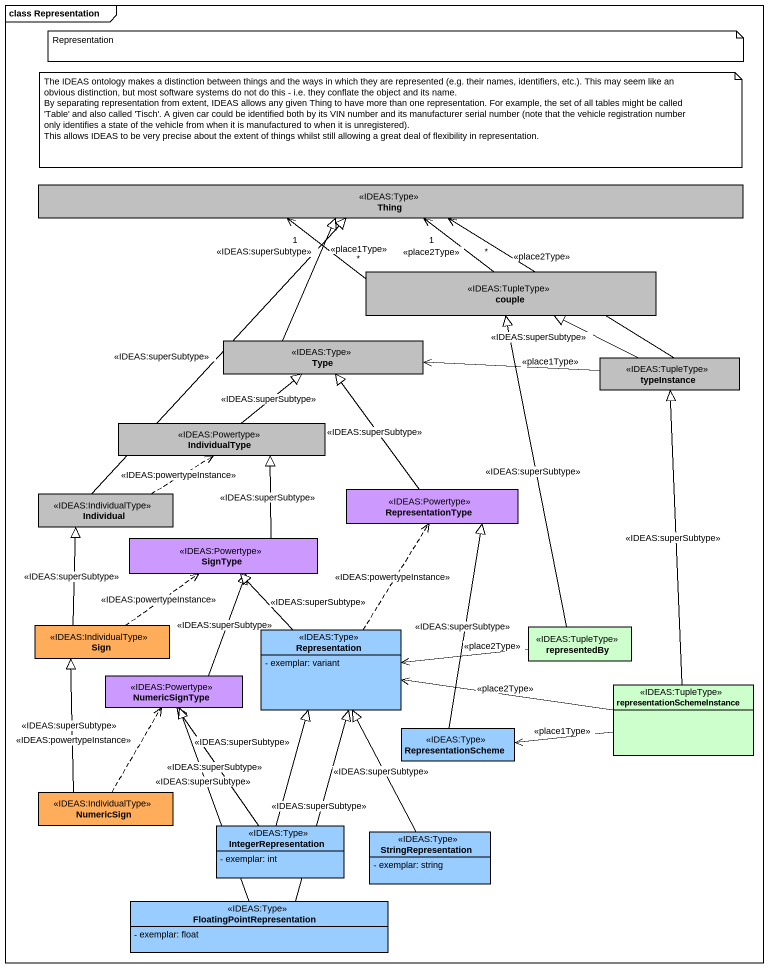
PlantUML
@startuml
mainframe class Representation
hide circle
hide empty members
skinparam classAttributeIconSize 0
class Thing <<IDEAS:Type>> #C0C0C0
class couple <<IDEAS:TupleType>> #C0C0C0
class Type <<IDEAS:Type>> #C0C0C0
class typeInstance <<IDEAS:TupleType>> #C0C0C0
class IndividualType <<IDEAS:Powertype>> #C0C0C0
class Individual <<IDEAS:IndividualType>> #C0C0C0
class RepresentationType <<IDEAS:Powertype>> #CC99FF
class SignType <<IDEAS:Powertype>> #CC99FF
class Sign <<IDEAS:IndividualType>> #FFAD5B
class Representation <<IDEAS:Type>> #99CCFF {
  - exemplar: variant
}
class representedBy <<IDEAS:TupleType>> #CCFFCC
class NumericSignType <<IDEAS:Powertype>> #CC99FF
class representationSchemeInstance <<IDEAS:TupleType>> #CCFFCC
class RepresentationScheme <<IDEAS:Type>> #99CCFF
class NumericSign <<IDEAS:IndividualType>> #FFAD5B
class IntegerRepresentation <<IDEAS:Type>> #99CCFF {
  - exemplar: int
}
class StringRepresentation <<IDEAS:Type>> #99CCFF {
  - exemplar: string
}
class FloatingPointRepresentation <<IDEAS:Type>> #99CCFF {
  - exemplar: float
}
couple "*" -up-> "1" Thing : <<place2Type>>
couple "*" -up-> "1" Thing : <<place1Type>>
Type -up-|> Thing : <<IDEAS:superSubtype>>
typeInstance -up-> Thing : <<place2Type>>
typeInstance -left-|> couple : <<IDEAS:superSubtype>>
typeInstance -left-> Type : <<place1Type>>
IndividualType -up-|> Type : <<IDEAS:superSubtype>>
Individual -up-|> Thing : <<IDEAS:superSubtype>>
Individual .up.> IndividualType : <<IDEAS:powertypeInstance>>
RepresentationType -up-|> Type : <<IDEAS:superSubtype>>
SignType -up-|> IndividualType : <<IDEAS:superSubtype>>
Sign -up-|> Individual : <<IDEAS:superSubtype>>
Sign .up.> SignType : <<IDEAS:powertypeInstance>>
Representation .up.> RepresentationType : <<IDEAS:powertypeInstance>>
Representation -up-|> SignType : <<IDEAS:superSubtype>>
representedBy -up-|> couple : <<IDEAS:superSubtype>>
representedBy -left-> Representation : <<place2Type>>
NumericSignType -up-|> SignType : <<IDEAS:superSubtype>>
representationSchemeInstance -up-|> typeInstance : <<IDEAS:superSubtype>>
representationSchemeInstance -left-> Representation : <<place2Type>>
representationSchemeInstance -left-> RepresentationScheme : <<place1Type>>
RepresentationScheme -up-|> RepresentationType : <<IDEAS:superSubtype>>
NumericSign -up-|> Sign : <<IDEAS:superSubtype>>
NumericSign .up.> NumericSignType : <<IDEAS:powertypeInstance>>
IntegerRepresentation -up-|> Representation : <<IDEAS:superSubtype>>
IntegerRepresentation -up-|> NumericSignType : <<IDEAS:superSubtype>>
StringRepresentation -up-|> Representation : <<IDEAS:superSubtype>>
FloatingPointRepresentation -up-|> Representation : <<IDEAS:superSubtype>>
FloatingPointRepresentation -up-|> NumericSignType : <<IDEAS:superSubtype>>
note as N1
  Representation
end note
note as N2
  The IDEAS ontology makes a distinction between things and the ways in which they are represented (e.g. their names, identifiers, etc.). This may seem like an obvious distinction, but most software systems do not do this - i.e. they conflate the object and its name.
  By separating representation from extent, IDEAS allows any given Thing to have more than one representation. For example, the set of all tables might be called 'Table' and also called 'Tisch'. A given car could be identified both by its VIN number and its manufacturer serial number (note that the vehicle registration number only identifies a state of the vehicle from when it is manufactured to when it is unregistered).
  This allows IDEAS to be very precise about the extent of things whilst still allowing a great deal of flexibility in representation.
end note
@enduml
